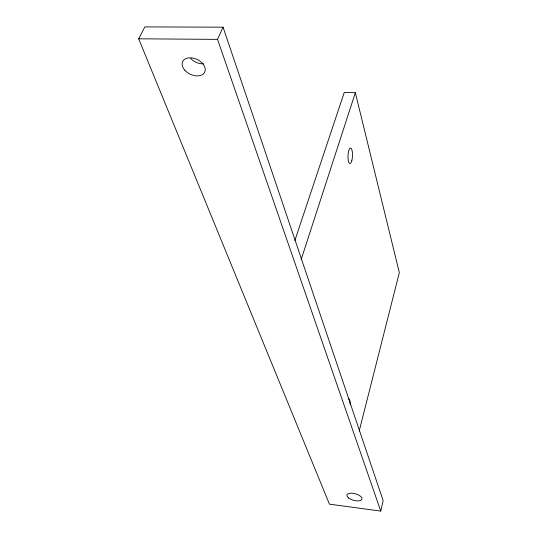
<?xml version="1.0" encoding="UTF-8"?>
<svg xmlns="http://www.w3.org/2000/svg" width="538" height="538" viewBox="0 0 538 538"><rect width="100%" height="100%" fill="white"/><g stroke="black" fill="none" stroke-linecap="round" stroke-linejoin="round"><path stroke-width="0.81" d="M380.749 511.1L383.143 500.596L223.068 27.182L144.87 26.9L138.676 38.81L329.444 504.153L380.749 511.1L217.534 39.368L223.068 27.182M359.196 431.079L399.324 272.638L355.342 92.711L344.253 92.469L294.858 240.506M301.112 259.686L355.342 92.711M138.676 38.81L217.534 39.368M348.227 398.887A7.68 2.078 -84.2 0 1 350.151 404.132M203.519 63.814A12.118 8.178 25.8 0 1 190.613 58.373M348.611 497.98A7.794 3.389 15.3 0 0 361.549 499.829A7.794 3.389 15.3 0 0 353.237 493.339A7.794 3.389 15.3 0 0 348.611 497.98M184.864 70.29A12.239 8.151 25.6 0 0 204.601 72.388A12.239 8.151 25.6 0 0 191.609 57.875A12.239 8.151 25.6 0 0 184.864 70.29M351.845 160.539A7.781 2.239 -87.7 0 0 350.83 148.078A7.781 2.239 -87.7 0 0 348.066 158.723A7.781 2.239 -87.7 0 0 351.845 160.539"/></g></svg>
